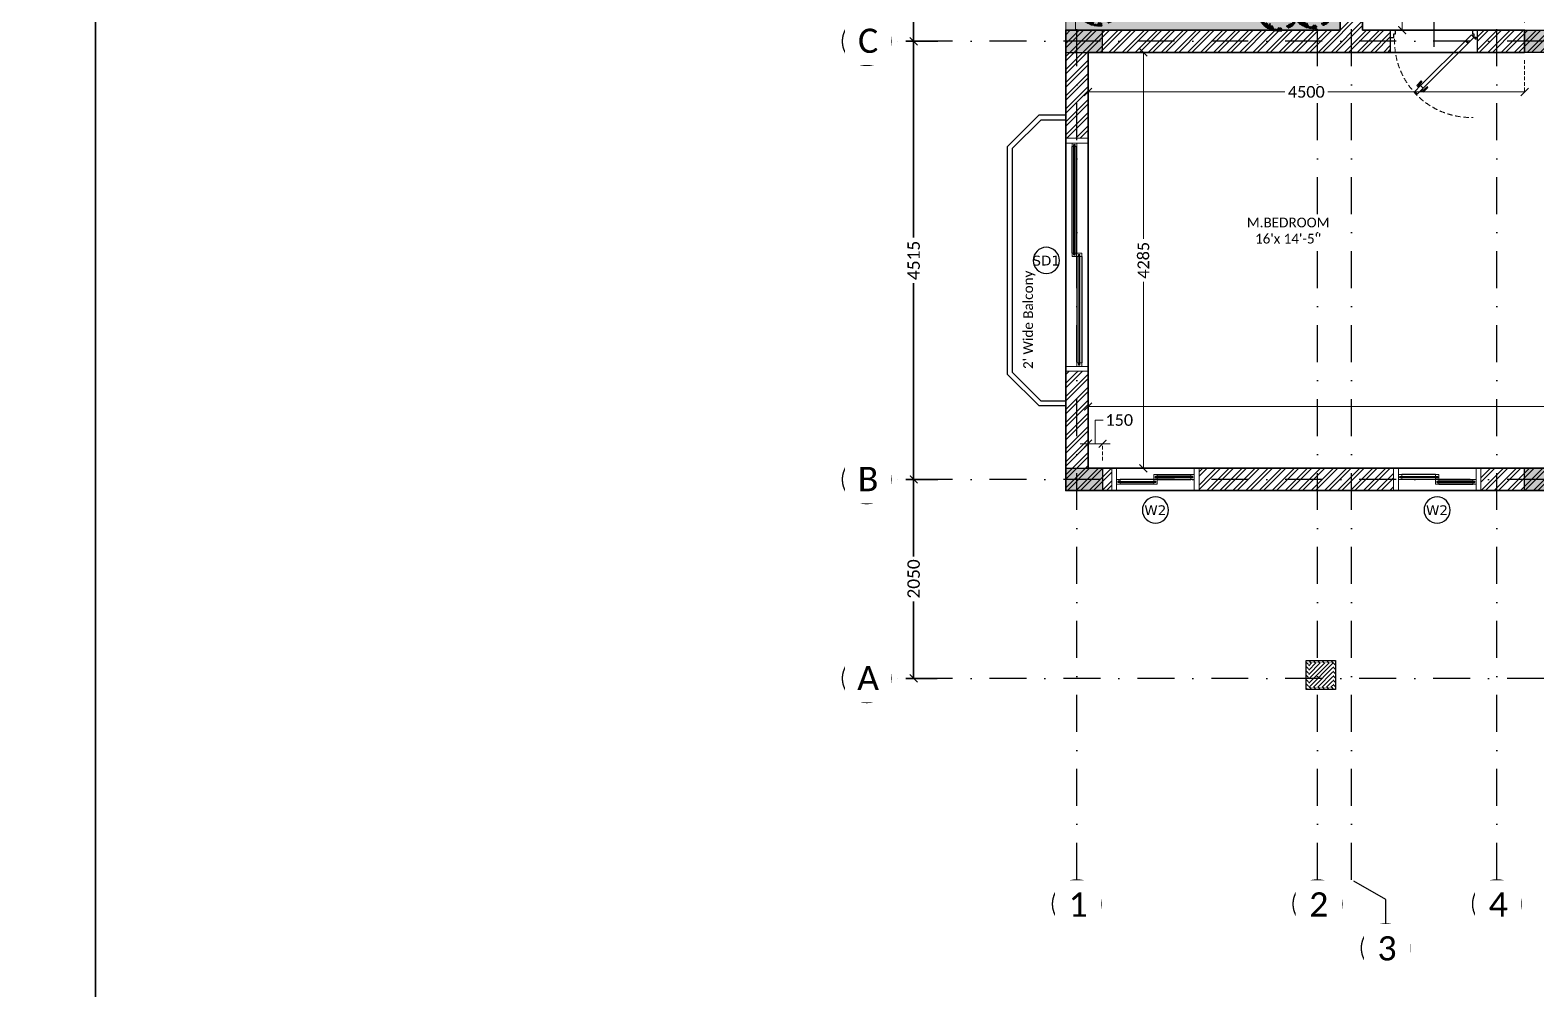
# Model space of a CAD drawing. Header units: millimetres. Extents: x -10000 to 124200, y -12045 to 23620.
# Drawn here: x 89976 to 105496, y -5134 to 4745 of the extents above; entities that cross this region are included whole.
import ezdxf
from ezdxf.enums import TextEntityAlignment as Align

# ---------------------------------------------------------------- set-up
doc = ezdxf.new("R2010")
doc.units = ezdxf.units.MM
doc.header["$LTSCALE"] = 150
doc.set_wipeout_variables(frame=1)
for name, pattern in [('3BHK-W(SB)$0$HIDDEN', [0.375, 0.25, -0.125]), ('DASHDOTX2', [50.8, 25.4, -12.7, 0, -12.7]), ('DASHED', [0.75, 0.5, -0.25]), ('HIDDENX2', [19.05, 12.7, -6.35])]:
    doc.linetypes.add(name, pattern=pattern)
for name, color, linetype in [('ad-Column', 3, 'Continuous'), ('ad-Column Hatch', 125, 'Continuous'), ('ad-Door', 11, 'Continuous'), ('ad-Grid', 8, 'DASHDOTX2'), ('ad-MS Columns', 1, 'Continuous'), ('ad-Railing', 6, 'Continuous'), ('ad-RCC', 3, 'Continuous'), ('ad-RCC Hatch', 125, 'Continuous'), ('ad-Text main', 7, 'Continuous'), ('ad-Text Main_Door&window Label', 7, 'Continuous'), ('ad-Verandah', 33, 'Continuous'), ('ad-Wall', 240, 'Continuous'), ('ad-Wall hatch', 8, 'Continuous')]:
    doc.layers.add(name, color=color, linetype=linetype)
for name, color, linetype, lineweight, true_color in [('ad-Dimension', 5, 'Continuous', 0, 0x0000ff), ('ad-Framing', 30, 'Continuous', 35, 0xff7f00), ('ad-Landscape 2', 7, 'Continuous', 35, 0x264c00)]:
    doc.layers.add(name, color=color, linetype=linetype, lineweight=lineweight, true_color=true_color)
doc.layers.add('ad-Elevation 10', color=8, linetype='Continuous', lineweight=0)
doc.layers.add('ad-Landscape', color=94, linetype='Continuous', lineweight=35)
doc.layers.add('ad-Glass Sectionline', color=140, linetype='Continuous', true_color=0x00bfff)
doc.layers.get('ad-Landscape').off()
doc.styles.add('6 U T S R N_Typical Floor Plan$0$3BHK-E(NB)$0$grid_text', font='verdana.ttf', dxfattribs={"width": 0.9})
doc.styles.add('New Text Style', font='arial.ttf', dxfattribs={"height": 100})
doc.styles.add('ROMANS-TITLE', font='arial.ttf', dxfattribs={"width": 0.8})
doc.styles.get("Standard").update_dxf_attribs({"font": 'calibril.ttf'})
doc.dimstyles.new('A-75-DIM-INT (Framing)', dxfattribs={"dimscale": 100, "dimtxt": 1.5, "dimasz": 1, "dimexe": 0, "dimexo": 0, "dimgap": 0.5, "dimtad": 0, "dimdec": 0, "dimdsep": 46, "dimtxsty": 'ROMANS-TITLE', "dimblk": 'ARCHTICK', "dimcen": 0.025, "dimclrd": 5, "dimclre": 5, "dimclrt": 256, "dimazin": 2, "dimtfac": 1, "dimtdec": 0, "dimtmove": 1, "dimatfit": 0, "dimldrblk": 'ARCHTICK', "dimfxl": 1, "dimtfill": 1, "dimtolj": 1, "dimtzin": 0, "dimarcsym": 0})

# ---------------------------------------------------------------- blocks, each defined once
blk = doc.blocks.new('6 U T S R N_Typical Floor Plan$0$ad_Window Tag')
blk.add_circle((0, 0), 150)
at = {"style": '6 U T S R N_Typical Floor Plan$0$3BHK-E(NB)$0$grid_text', "width": 0.9}
blk.add_attdef('D1', text='', height=125, dxfattribs=at).set_placement((0, 0), align=Align.MIDDLE_CENTER)
blk = doc.blocks.new('zw$3849')
at = {"layer": 'ad-Text Main_Door&window Label'}
ref = blk.add_blockref('6 U T S R N_Typical Floor Plan$0$ad_Window Tag', (925, -200), dxfattribs=dict(at, xscale=-0.9, yscale=0.9, zscale=0.9))
ref.add_attrib('D1', 'W2', dxfattribs={"height": 101.2, "rotation": 1800, "style": '6 U T S R N_Typical Floor Plan$0$3BHK-E(NB)$0$grid_text'}).set_placement((924, -202), align=Align.MIDDLE_CENTER)
ref = blk.add_blockref('6 U T S R N_Typical Floor Plan$0$ad_Window Tag', (3828, -200), dxfattribs=dict(at, xscale=-0.9, yscale=0.9, zscale=0.9))
ref.add_attrib('D1', 'W2', dxfattribs={"height": 101.2, "rotation": 1800, "style": '6 U T S R N_Typical Floor Plan$0$3BHK-E(NB)$0$grid_text'}).set_placement((3827, -202), align=Align.MIDDLE_CENTER)
at = {"layer": 'ad-Text main', "insert": (-375, 2372), "char_height": 100, "width": 2237.11, "attachment_point": 5, "rotation": 90, "bg_fill": 2}
blk.add_mtext("\\pxqd;2' Wide Balcony", dxfattribs=at)
at = {"layer": 'ad-Text main', "insert": (2293, 2679), "char_height": 100, "width": 1424.19, "attachment_point": 5, "bg_fill": 2}
blk.add_mtext("M.BEDROOM^J16'x 14'-5''", dxfattribs=at)
at = {"layer": 'ad-Text Main_Door&window Label'}
ref = blk.add_blockref('6 U T S R N_Typical Floor Plan$0$ad_Window Tag', (-200, 2372), dxfattribs=dict(at, xscale=-0.9, yscale=0.9, zscale=0.9))
ref.add_attrib('D1', 'SD1', dxfattribs={"height": 101.2, "rotation": 1800, "style": '6 U T S R N_Typical Floor Plan$0$3BHK-E(NB)$0$grid_text'}).set_placement((-201, 2370), align=Align.MIDDLE_CENTER)
blk = doc.blocks.new('$ZCDB_AUDIT_GENERATED_C77D')
blk.add_wipeout([(0, 230), (2400, 230), (2400, 0), (0, 0)]).dxf.layer = 'ad-Elevation 10'
at = {"layer": 'ad-Elevation 10'}
for points in [[(2400, 230), (0, 230)], [(2400, 0), (0, 0)]]:
    blk.add_lwpolyline(points, dxfattribs=at)
for points in [[(50, 0), (50, 230), (0, 230), (0, 0)], [(1217.5, 133), (1217.5, 115), (1182.5, 115), (1182.5, 165), (1217.5, 165), (1217.5, 147), (1195.5, 147), (1195.5, 133)], [(2315, 133), (2315, 115), (2350, 115), (2350, 165), (2315, 165), (2315, 147), (2337, 147), (2337, 133)], [(2350, 0), (2400, 0), (2400, 230), (2350, 230)], [(85, 83), (85, 65), (50, 65), (50, 115), (85, 115), (85, 97), (63, 97), (63, 83)], [(1182.5, 83), (1182.5, 65), (1217.5, 65), (1217.5, 115), (1182.5, 115), (1182.5, 97), (1204.5, 97), (1204.5, 83)]]:
    blk.add_lwpolyline(points, close=True, dxfattribs=at)
at = {"layer": 'ad-Glass Sectionline'}
for points in [[(1217.5, 165), (2315, 165)], [(1182.5, 115), (85, 115)], [(1182.5, 65), (85, 65)], [(1217.5, 115), (2315, 115)]]:
    blk.add_lwpolyline(points, dxfattribs=at)
for points in [[(1200, 95), (65, 95), (65, 85), (1200, 85)], [(1200, 145), (2335, 145), (2335, 135), (1200, 135)]]:
    blk.add_lwpolyline(points, close=True, dxfattribs=at)
blk = doc.blocks.new('*U129')
blk.add_blockref('$ZCDB_AUDIT_GENERATED_C77D', (0, 0))
blk = doc.blocks.new('$ZCDB_AUDIT_GENERATED_C7DC')
blk.add_wipeout([(0, 230), (900, 230), (900, 0), (0, 0)]).dxf.layer = 'ad-Elevation 10'
at = {"layer": 'ad-Elevation 10'}
for points in [[(900, 230), (0, 230)], [(900, 0), (0, 0)]]:
    blk.add_lwpolyline(points, dxfattribs=at)
for points in [[(50, 0), (50, 230), (0, 230), (0, 0)], [(467.5, 133), (467.5, 115), (432.5, 115), (432.5, 165), (467.5, 165), (467.5, 147), (445.5, 147), (445.5, 133)], [(815, 133), (815, 115), (850, 115), (850, 165), (815, 165), (815, 147), (837, 147), (837, 133)], [(850, 0), (900, 0), (900, 230), (850, 230)], [(85, 83), (85, 65), (50, 65), (50, 115), (85, 115), (85, 97), (63, 97), (63, 83)], [(432.5, 83), (432.5, 65), (467.5, 65), (467.5, 115), (432.5, 115), (432.5, 97), (454.5, 97), (454.5, 83)]]:
    blk.add_lwpolyline(points, close=True, dxfattribs=at)
at = {"layer": 'ad-Glass Sectionline'}
for points in [[(467.5, 165), (815, 165)], [(432.5, 115), (85, 115)], [(432.5, 65), (85, 65)], [(467.5, 115), (815, 115)]]:
    blk.add_lwpolyline(points, dxfattribs=at)
for points in [[(450, 95), (65, 95), (65, 85), (450, 85)], [(450, 145), (835, 145), (835, 135), (450, 135)]]:
    blk.add_lwpolyline(points, close=True, dxfattribs=at)
blk = doc.blocks.new('*U128')
blk.add_blockref('$ZCDB_AUDIT_GENERATED_C7DC', (0, 0))
blk = doc.blocks.new('*U144')
for p, q in [((-8, -111), (-42, -111)), ((-25, -128), (-25, -94)), ((-811, -761), (-796, -776)), ((-746, -826), (-761, -811))]:
    blk.add_line(p, q)
for points in [[(-1150, -100), (-1150, -50), (-1129, -50), (-1129, -36), (-1129, 0), (-1200, 0), (-1200, -100)], [(-50, -100), (0, -100), (0, 0), (-71, 0), (-71, -36), (-71, -50), (-50, -50)], [(-131, -181), (-747, -797), (-782, -762), (-166, -145)], [(-50, -100), (-131, -181), (-166, -145), (-85, -65)], [(-828, -878), (-747, -797), (-782, -762), (-863, -842)]]:
    blk.add_lwpolyline(points, close=True)
for points in [[(-808, -787), (-836, -760), (-773, -697), (-765, -705), (-822, -774)], [(-773, -823), (-745, -850), (-683, -788), (-690, -780), (-759, -837)]]:
    blk.add_lwpolyline(points)
blk.add_circle((-25, -111), 11.1)
at = {"color": 8, "linetype": 'DASHED', "lineweight": 0}
blk.add_arc((-93, -153), 1047, 178.1881, 271.8119, dxfattribs=at)
at = {"layer": 'ad-Text Main_Door&window Label'}
blk.add_line((-600, 125), (-600, -230), dxfattribs=at)
blk.add_circle((-600, 245), 120, dxfattribs=at)
at = {"layer": 'ad-Text Main_Door&window Label', "style": 'New Text Style'}
blk.add_attdef('D1', text='', height=100, dxfattribs=at).set_placement((-600, 245), align=Align.MIDDLE_CENTER)
blk = doc.blocks.new('zw$42B5')
at = {"layer": 'ad-Wall hatch', "transparency": 33554610}
h = blk.add_hatch(dxfattribs=at)
h.set_pattern_fill('ANSI32', color=256, scale=10)
h.set_pattern_definition([(45, (-1040635.14, 674820.02), (-67.351921, 67.351921), []), (45, (-1040590.24, 674820.02), (-67.351921, 67.351921), [])])
h.paths.add_polyline_path([(12120, 13620), (12120, 10220), (11890, 10220), (11890, 13390), (7240, 13390), (7240, 8645), (4245, 8645), (4245, 8875), (4445, 8875), (4445, 9370), (4560, 9370), (4560, 8760), (7010, 8760), (7010, 10500), (6360, 10500), (6360, 10615), (7010, 10615), (7010, 13390), (4560, 13390), (4560, 10615), (5560, 10615), (5560, 10500), (4445, 10500), (4445, 13390), (230, 13390), (230, 8875), (3345, 8875), (3345, 8645), (3060, 8645), (3060, 4745), (3345, 4745), (3345, 4515), (230, 4515), (230, 230), (4995, 230), (4995, 3130), (6060, 3130), (6060, 3015), (5110, 3015), (5110, 230), (8310, 230), (8310, 3015), (6860, 3015), (6860, 3130), (8310, 3130), (8310, 4630), (5110, 4630), (5110, 3930), (4995, 3930), (4995, 4515), (4245, 4515), (4245, 4745), (8540, 4745), (8540, 230), (9240, 230), (9240, 0), (0, 0), (0, 4745), (2830, 4745), (2830, 8645), (0, 8645), (0, 13620)])
at = {"layer": 'ad-Railing'}
for points in [[(0, 872), (-275, 872), (-600, 1198), (-600, 3547), (-275, 3872), (0, 3872)], [(0, 922), (-254, 922), (-550, 1218), (-550, 3527), (-254, 3822), (0, 3822)]]:
    blk.add_lwpolyline(points, dxfattribs=at)
at = {"layer": 'ad-Door', "ltscale": 5, "xscale": 0.7499999997027537, "yscale": 0.7499999997027537, "zscale": 0.7499999997027537}
blk.add_blockref('*U144', (4245, 4745), dxfattribs=at).add_auto_attribs({'D1': 'D1'})
for name, p, rotation in [('*U129', (230, 1230), 90), ('*U128', (1375, 230), 180)]:
    blk.add_blockref(name, p, dxfattribs=dict(rotation=rotation))
at = {"xscale": -1, "rotation": 179.9999999999999}
blk.add_blockref('*U128', (3380, 230), dxfattribs=at)
at = {"layer": 'ad-Wall'}
for points in [[(3345, 4745), (3345, 4515), (230, 4515), (230, 230), (4995, 230)], [(4995, 4515), (4245, 4515), (4245, 4745)], [(9240, 0), (0, 0), (0, 4745)]]:
    blk.add_lwpolyline(points, dxfattribs=at)
blk = doc.blocks.new('A$C42b14ea2')
at = {"layer": 'ad-RCC Hatch', "transparency": 33554687}
h = blk.add_hatch(dxfattribs=at)
h.set_pattern_fill('ANSI31', color=256, scale=10)
h.set_pattern_definition([(45, (13250, 8645), (-22.45064, 22.45064), [])])
h.paths.add_polyline_path([(0, 0), (300, 0), (300, 300), (0, 300)])
at = {"layer": 'ad-RCC'}
blk.add_lwpolyline([(0, 0), (300, 0), (300, 300), (0, 300)], close=True, dxfattribs=at)
blk = doc.blocks.new('zw$6AA0')
at = {"layer": 'ad-Column Hatch', "transparency": 33554687}
h = blk.add_hatch(color=256, dxfattribs=at)
h.dxf.hatch_style = 1
h.paths.add_polyline_path([(0, -230), (380, -230), (380, 0), (0, 0)])
at = {"layer": 'ad-Column'}
blk.add_lwpolyline([(0, -230), (380, -230), (380, 0), (0, 0)], close=True, dxfattribs=at)
blk = doc.blocks.new('1625E_Columns')
at = {"layer": 'ad-Column', "rotation": 359.9999999999993}
blk.add_blockref('zw$6AA0', (0, 4745), dxfattribs=at)
at = {"layer": 'ad-Column', "xscale": -1}
for p, rotation in [((5110, 4745), 359.9999999999997), ((0, 0), 179.9999999999998), ((4730, 0), 180)]:
    blk.add_blockref('zw$6AA0', p, dxfattribs=dict(at, rotation=rotation))
at = {"layer": 'ad-RCC', "xscale": -1}
blk.add_blockref('A$C42b14ea2', (2780, -2050), dxfattribs=at)
blk = doc.blocks.new('zw$B0BD')
blk.add_wipeout([(0, 0), (250, 0), (250, -250), (0, -250)])
at = {"layer": 'ad-MS Columns'}
h = blk.add_hatch(dxfattribs=at)
h.set_pattern_fill('ANSI31', color=256, scale=10)
h.set_pattern_definition([(45, (4e-12, -250), (-22.4506, 22.4506), [])])
h.paths.add_polyline_path([(0, 0), (250, 0), (250, -250), (0, -250)])
at = {"layer": 'ad-MS Columns', "const_width": 1}
blk.add_lwpolyline([(0, 0), (250, 0), (250, -250), (0, -250)], close=True, dxfattribs=at)
blk = doc.blocks.new('zw$BD87')
at = {"layer": 'ad-MS Columns'}
blk.add_blockref('zw$B0BD', (-9615, -1775), dxfattribs=at)
blk = doc.blocks.new('Agac-p8')
at = {"color": 82}
blk.add_lwpolyline([(214, -99, -0.332157), (271, -91, 2.110716)], format="xyb", dxfattribs=at)
at = {"layer": 'ad-Landscape 2'}
for centre in [(-181, 196), (-165, 212), (-165, 190), (-153, 212), (-153, 190), (-151, 220), (-151, 198), (-138, 225), (-138, 204), (-132, 221), (-132, 200), (-124, 231), (-124, 210), (-108, 216), (-32, 272), (-32, 251), (-22, 272), (-22, 265), (-22, 251), (-22, 243), (-9, 272), (-9, 251), (-1, 263), (-1, 241), (5, 272), (5, 251), (21, 270), (21, 261), (38, 268), (46, 259), (54, 267), (68, 257), (74, 259), (74, 237), (85, 239), (85, 218), (91, 259), (91, 237), (103, 253), (103, 239), (103, 231), (103, 218), (111, 212), (111, 190), (121, 243), (121, 221), (125, 227), (125, 206), (132, 237), (132, 216), (142, 235), (142, 214), (146, 214), (146, 192), (152, 227), (152, 206), (158, 204), (168, 220), (168, 198), (176, 210), (176, 188), (181, 204), (193, 194), (-267, 24), (-265, -4), (-261, 63), (-261, 41), (-261, 10), (-255, 33), (-255, 22), (-251, 0), (-249, 84), (-249, 73), (-247, 57), (-243, 116), (-243, 47), (-240, 82), (-240, 32), (-238, 124), (-234, 73), (-234, -4), (-232, 110), (-230, 59), (-224, 98), (-218, 110), (-198, 173), (-189, 178), (-181, 174), (158, 182), (181, 182), (193, 173), (207, 176), (207, 155), (215, 157), (230, 153), (238, 149), (248, 73), (248, 51), (254, 35), (254, 14), (256, -2), (258, 104), (258, 82), (262, 86), (262, 65), (264, 39), (266, 65), (266, 43), (273, 18), (273, -4), (-265, -33), (-259, -15), (-257, -41), (-255, -23), (-245, -14), (-243, -35), (-238, -27), (-232, -125), (-228, -143), (-224, -27), (-216, -139), (-212, -160), (-208, -153), (-204, -129), (-204, -174), (-200, -151), (-195, -153), (146, -194), (158, -190), (170, -196), (213, -115), (221, -86), (221, -108), (226, -76), (226, -98), (228, -119), (228, -141), (234, -102), (234, -123), (240, -70), (240, -92), (246, -86), (246, -108), (246, -109), (246, -131), (254, -68), (254, -90), (256, -23), (256, -68), (262, -88), (264, -21), (264, -43), (268, -49), (268, -70), (279, -15), (279, -37), (-128, -200), (-126, -223), (-118, -237), (-114, -213), (-104, -237), (-101, -251), (-93, -241), (-85, -254), (-81, -231), (-71, -254), (-65, -243), (-57, -256), (-54, -233), (-44, -256), (-34, -250), (25, -258), (33, -272), (37, -249), (46, -272), (48, -213), (48, -235), (62, -250), (70, -264), (74, -241), (82, -223), (82, -245), (84, -264), (91, -207), (91, -229), (109, -223), (109, -245), (119, -203), (119, -225), (125, -215), (125, -237), (127, -200), (127, -221), (134, -198), (134, -219), (140, -223), (146, -215), (158, -211), (162, -202), (162, -223), (170, -217)]:
    blk.add_circle(centre, 5.54, dxfattribs=at)
blk = doc.blocks.new('zw$3E22')
at = {"transparency": 33554559}
h = blk.add_hatch(color=43, dxfattribs=at)
h.dxf.hatch_style = 1
h.paths.add_polyline_path([(-2830, -750), (0, -750), (0, -650), (-2730, -650), (-2730, 0), (-2830, 0)])
at = {"layer": 'ad-Wall hatch', "transparency": 33554483}
h = blk.add_hatch(color=74, dxfattribs=at)
h.dxf.hatch_style = 1
h.paths.add_polyline_path([(-2730, 0), (0, 0), (0, -650), (-2730, -650)])
at = {"layer": 'ad-Verandah', "lineweight": 9}
for points in [[(-2830, -750), (0, -750), (0, -650), (-2730, -650), (-2730, 0), (-2830, 0)], [(-2730, 0), (0, 0), (0, -650), (-2730, -650)]]:
    blk.add_lwpolyline(points, close=True, dxfattribs=at)
at = {"layer": 'ad-Landscape', "xscale": -0.8129134488704248, "yscale": 0.8129134488704248, "zscale": 0.8129134488704248}
for p in [(-634, -216), (-2488, -267), (-275, -242), (-2163, -431), (-536, -431)]:
    blk.add_blockref('Agac-p8', p, dxfattribs=at)
blk = doc.blocks.new('zw$3055')
at = {"xscale": -1, "rotation": 179.9999999999998}
blk.add_blockref('zw$3E22', (2830, -8875), dxfattribs=at)
blk = doc.blocks.new('1625_East Villa')
at = {"layer": 'ad-Verandah', "rotation": 360}
blk.add_blockref('zw$3055', (0, 13620), dxfattribs=at)
blk.add_blockref('1625E_Columns', (0, 0))
at = {"layer": 'ad-MS Columns'}
blk.add_blockref('zw$BD87', (12120, 0), dxfattribs=at)
at = {"layer": 'ad-Wall'}
blk.add_blockref('zw$42B5', (0, 0), dxfattribs=at)
at = {"layer": 'ad-Text main'}
blk.add_blockref('zw$3849', (0, 0), dxfattribs=at)
blk = doc.blocks.new('_ArchTick')
at = {"color": 0, "linetype": 'ByBlock', "const_width": 0.15}
blk.add_lwpolyline([(-0.5, -0.5), (0.5, 0.5)], dxfattribs=at)
blk = doc.blocks.new('*D253')
at = {"layer": 'ad-Dimension', "lineweight": -2}
for p, q in [((-1504, 8760), (-1647, 8760)), ((-1567, 8760), (-1567, 6928)), ((-1567, 4630), (-1567, 6462)), ((-1426, 4630), (-1647, 4630))]:
    blk.add_line(p, q, dxfattribs=at)
at = {"layer": 'Defpoints', "color": 0}
for p in [(-1424, 8760), (-1567, 4630), (-1346, 4630)]:
    blk.add_point(p, dxfattribs=at)
at = {"layer": 'ad-Dimension', "lineweight": -2, "xscale": 80, "yscale": 80, "zscale": 80}
for p, rotation in [((-1567, 8760), 90), ((-1567, 4630), 270)]:
    blk.add_blockref('_ArchTick', p, dxfattribs=dict(at, rotation=rotation))
at = {"layer": 'ad-Dimension', "insert": (-1567, 6695), "char_height": 128, "attachment_point": 5, "rotation": 90, "bg_fill": 3, "box_fill_scale": 1.1, "bg_fill_color": 257, "bg_fill_transparency": 0}
blk.add_mtext('\\A1;4130', dxfattribs=at)
blk = doc.blocks.new('*D254')
at = {"layer": 'ad-Dimension', "lineweight": -2}
for p, q in [((-1319, 4630), (-1647, 4630)), ((-1567, 4630), (-1567, 2607)), ((-1567, 115), (-1567, 2138)), ((-1319, 115), (-1647, 115))]:
    blk.add_line(p, q, dxfattribs=at)
at = {"layer": 'Defpoints', "color": 0}
for p in [(-1239, 4630), (-1567, 115), (-1239, 115)]:
    blk.add_point(p, dxfattribs=at)
at = {"layer": 'ad-Dimension', "lineweight": -2, "xscale": 80, "yscale": 80, "zscale": 80}
for p, rotation in [((-1567, 4630), 90), ((-1567, 115), 270)]:
    blk.add_blockref('_ArchTick', p, dxfattribs=dict(at, rotation=rotation))
at = {"layer": 'ad-Dimension', "insert": (-1567, 2372), "char_height": 128, "attachment_point": 5, "rotation": 90, "bg_fill": 3, "box_fill_scale": 1.1, "bg_fill_color": 257, "bg_fill_transparency": 0}
blk.add_mtext('\\A1;4515', dxfattribs=at)
blk = doc.blocks.new('*D255')
at = {"layer": 'ad-Dimension', "lineweight": -2}
for p, q in [((-1319, 115), (-1647, 115)), ((-1567, 115), (-1567, -678)), ((-1567, -1935), (-1567, -1142)), ((-1324, -1935), (-1647, -1935))]:
    blk.add_line(p, q, dxfattribs=at)
at = {"layer": 'Defpoints', "color": 0}
for p in [(-1239, 115), (-1567, -1935), (-1244, -1935)]:
    blk.add_point(p, dxfattribs=at)
at = {"layer": 'ad-Dimension', "lineweight": -2, "xscale": 80, "yscale": 80, "zscale": 80}
for p, rotation in [((-1567, 115), 90), ((-1567, -1935), 270)]:
    blk.add_blockref('_ArchTick', p, dxfattribs=dict(at, rotation=rotation))
at = {"layer": 'ad-Dimension', "insert": (-1567, -910), "char_height": 128, "attachment_point": 5, "rotation": 90, "bg_fill": 3, "box_fill_scale": 1.1, "bg_fill_color": 257, "bg_fill_transparency": 0}
blk.add_mtext('\\A1;2050', dxfattribs=at)
blk = doc.blocks.new('zw$B3AB')
at = {"layer": 'ad-Framing'}
for points in [[(0, 0), (12120, 0), (12120, -13620), (0, -13620), (0, -8875), (2830, -8875), (2830, -4975), (0, -4975)], [(230, -230), (11890, -230), (11890, -13390), (230, -13390), (230, -9105), (4730, -9105), (4730, -8875), (3060, -8875), (3060, -4745), (230, -4745)]]:
    blk.add_lwpolyline(points, close=True, dxfattribs=at)
blk = doc.blocks.new('*D10')
at = {"layer": 'ad-Dimension', "lineweight": -2, "transparency": 16777216}
for p, q in [((155, -12663), (75, -12663)), ((75, -12663), (75, -12907)), ((0, -12907), (-80, -12907)), ((150, -12907), (0, -12907)), ((150, -12907), (230, -12907))]:
    blk.add_line(p, q, dxfattribs=at)
at = {"layer": 'ad-Dimension', "linetype": '3BHK-W(SB)$0$HIDDEN', "lineweight": -2, "transparency": 16777216}
for p, q in [((0, -13080), (0, -12907)), ((150, -13080), (150, -12907))]:
    blk.add_line(p, q, dxfattribs=at)
at = {"layer": 'Defpoints', "color": 0, "transparency": 16777216}
for p in [(0, -12907), (0, -13160), (150, -13160)]:
    blk.add_point(p, dxfattribs=at)
at = {"layer": 'ad-Dimension', "lineweight": -2, "transparency": 16777216, "xscale": 80, "yscale": 80, "zscale": 80}
blk.add_blockref('_ArchTick', (0, -12907), dxfattribs=at)
at = {"layer": 'ad-Dimension', "lineweight": -2, "transparency": 16777216, "xscale": 80, "yscale": 80, "zscale": 80, "rotation": 180}
blk.add_blockref('_ArchTick', (150, -12907), dxfattribs=at)
at = {"layer": 'ad-Dimension', "transparency": 16777216, "insert": (322, -12663), "char_height": 120, "attachment_point": 5, "bg_fill": 3, "box_fill_scale": 1.1, "bg_fill_color": 257, "bg_fill_transparency": 0}
blk.add_mtext('\\A1;150', dxfattribs=at)
blk = doc.blocks.new('*D13')
at = {"layer": 'ad-Dimension', "linetype": '3BHK-W(SB)$0$HIDDEN', "lineweight": -2, "transparency": 16777216}
for p, q in [((0, -13080), (0, -12524)), ((11660, -13080), (11660, -12524))]:
    blk.add_line(p, q, dxfattribs=at)
at = {"layer": 'ad-Dimension', "lineweight": -2, "transparency": 16777216}
for p, q in [((0, -12524), (5570, -12524)), ((11660, -12524), (6090, -12524))]:
    blk.add_line(p, q, dxfattribs=at)
at = {"layer": 'Defpoints', "color": 0, "transparency": 16777216}
for p in [(11660, -12524), (0, -13160), (11660, -13160)]:
    blk.add_point(p, dxfattribs=at)
at = {"layer": 'ad-Dimension', "lineweight": -2, "transparency": 16777216, "xscale": 80, "yscale": 80, "zscale": 80, "rotation": 180}
blk.add_blockref('_ArchTick', (0, -12524), dxfattribs=at)
at = {"layer": 'ad-Dimension', "lineweight": -2, "transparency": 16777216, "xscale": 80, "yscale": 80, "zscale": 80}
blk.add_blockref('_ArchTick', (11660, -12524), dxfattribs=at)
at = {"layer": 'ad-Dimension', "transparency": 16777216, "insert": (5830, -12524), "char_height": 120, "attachment_point": 5, "bg_fill": 3, "box_fill_scale": 1.1, "bg_fill_color": 257, "bg_fill_transparency": 0}
blk.add_mtext('\\A1;11660', dxfattribs=at)
blk = doc.blocks.new('*D14')
at = {"layer": 'ad-Dimension', "linetype": '3BHK-W(SB)$0$HIDDEN', "lineweight": -2, "transparency": 16777216}
for p, q in [((80, -8875), (571, -8875)), ((80, -13160), (571, -13160))]:
    blk.add_line(p, q, dxfattribs=at)
at = {"layer": 'ad-Dimension', "lineweight": -2, "transparency": 16777216}
for p, q in [((571, -8875), (571, -10795)), ((571, -13160), (571, -11240))]:
    blk.add_line(p, q, dxfattribs=at)
at = {"layer": 'Defpoints', "color": 0, "transparency": 16777216}
for p in [(0, -8875), (0, -13160), (571, -13160)]:
    blk.add_point(p, dxfattribs=at)
at = {"layer": 'ad-Dimension', "lineweight": -2, "transparency": 16777216, "xscale": 80, "yscale": 80, "zscale": 80}
for p, rotation in [((571, -8875), 90), ((571, -13160), 270)]:
    blk.add_blockref('_ArchTick', p, dxfattribs=dict(at, rotation=rotation))
at = {"layer": 'ad-Dimension', "transparency": 16777216, "insert": (571, -11017), "char_height": 120, "attachment_point": 5, "rotation": 90, "bg_fill": 3, "box_fill_scale": 1.1, "bg_fill_color": 257, "bg_fill_transparency": 0}
blk.add_mtext('\\A1;4285', dxfattribs=at)
blk = doc.blocks.new('*D15')
at = {"layer": 'ad-Dimension', "linetype": '3BHK-W(SB)$0$HIDDEN', "lineweight": -2, "transparency": 16777216}
for p, q in [((0, -8955), (0, -9282)), ((4500, -8955), (4500, -9282))]:
    blk.add_line(p, q, dxfattribs=at)
at = {"layer": 'ad-Dimension', "lineweight": -2, "transparency": 16777216}
for p, q in [((0, -9282), (2029, -9282)), ((4500, -9282), (2471, -9282))]:
    blk.add_line(p, q, dxfattribs=at)
at = {"layer": 'Defpoints', "color": 0, "transparency": 16777216}
for p in [(0, -8875), (4500, -8875), (4500, -9282)]:
    blk.add_point(p, dxfattribs=at)
at = {"layer": 'ad-Dimension', "lineweight": -2, "transparency": 16777216, "xscale": 80, "yscale": 80, "zscale": 80, "rotation": 180}
blk.add_blockref('_ArchTick', (0, -9282), dxfattribs=at)
at = {"layer": 'ad-Dimension', "lineweight": -2, "transparency": 16777216, "xscale": 80, "yscale": 80, "zscale": 80}
blk.add_blockref('_ArchTick', (4500, -9282), dxfattribs=at)
at = {"layer": 'ad-Dimension', "transparency": 16777216, "insert": (2250, -9282), "char_height": 120, "attachment_point": 5, "bg_fill": 3, "box_fill_scale": 1.1, "bg_fill_color": 257, "bg_fill_transparency": 0}
blk.add_mtext('\\A1;4500', dxfattribs=at)
blk = doc.blocks.new('*D16')
at = {"layer": 'ad-Dimension', "linetype": '3BHK-W(SB)$0$HIDDEN', "lineweight": -2, "transparency": 16777216}
for p, q in [((2830, -8565), (2830, -8410)), ((4500, -8565), (4500, -8410))]:
    blk.add_line(p, q, dxfattribs=at)
at = {"layer": 'ad-Dimension', "lineweight": -2, "transparency": 16777216}
for p, q in [((2830, -8410), (3452, -8410)), ((4500, -8410), (3878, -8410))]:
    blk.add_line(p, q, dxfattribs=at)
at = {"layer": 'Defpoints', "color": 0, "transparency": 16777216}
for p in [(2830, -8410), (2830, -8645), (4500, -8645)]:
    blk.add_point(p, dxfattribs=at)
at = {"layer": 'ad-Dimension', "lineweight": -2, "transparency": 16777216, "xscale": 80, "yscale": 80, "zscale": 80, "rotation": 180}
blk.add_blockref('_ArchTick', (2830, -8410), dxfattribs=at)
at = {"layer": 'ad-Dimension', "lineweight": -2, "transparency": 16777216, "xscale": 80, "yscale": 80, "zscale": 80}
blk.add_blockref('_ArchTick', (4500, -8410), dxfattribs=at)
at = {"layer": 'ad-Dimension', "transparency": 16777216, "insert": (3665, -8410), "char_height": 120, "attachment_point": 5, "bg_fill": 3, "box_fill_scale": 1.1, "bg_fill_color": 257, "bg_fill_transparency": 0}
blk.add_mtext('\\A1;1670', dxfattribs=at)
blk = doc.blocks.new('*D17')
at = {"layer": 'ad-Dimension', "linetype": '3BHK-W(SB)$0$HIDDEN', "lineweight": -2, "transparency": 16777216}
for p, q in [((2910, -4745), (3239, -4745)), ((2910, -8645), (3239, -8645))]:
    blk.add_line(p, q, dxfattribs=at)
at = {"layer": 'ad-Dimension', "lineweight": -2, "transparency": 16777216}
for p, q in [((3239, -4745), (3239, -6476)), ((3239, -8645), (3239, -6914))]:
    blk.add_line(p, q, dxfattribs=at)
at = {"layer": 'Defpoints', "color": 0, "transparency": 16777216}
for p in [(2830, -4745), (3239, -4745), (2830, -8645)]:
    blk.add_point(p, dxfattribs=at)
at = {"layer": 'ad-Dimension', "lineweight": -2, "transparency": 16777216, "xscale": 80, "yscale": 80, "zscale": 80}
for p, rotation in [((3239, -4745), 90), ((3239, -8645), 270)]:
    blk.add_blockref('_ArchTick', p, dxfattribs=dict(at, rotation=rotation))
at = {"layer": 'ad-Dimension', "transparency": 16777216, "insert": (3239, -6695), "char_height": 120, "attachment_point": 5, "rotation": 90, "bg_fill": 3, "box_fill_scale": 1.1, "bg_fill_color": 257, "bg_fill_transparency": 0}
blk.add_mtext('\\A1;3900', dxfattribs=at)
blk = doc.blocks.new('1625E_Grid')
at = {"layer": 'ad-Grid', "ltscale": 0.1}
for points in [[(3298.6, -4463.6), (3298.6, -4213.6), (2945, -4010), (2945, 16020), (3298.6, 16223.6), (3298.6, 16473.6)], [(115, -4010), (115, 16020)], [(2595, -4010), (2595, 16020)], [(4445, -4010), (4445, 16020)]]:
    blk.add_lwpolyline(points, dxfattribs=at)
at = {"layer": 'ad-Grid', "color": 7, "linetype": 'ByBlock'}
for centre in [(-2050, 4630), (-2050, 115), (-2050, -1935), (115, -4260), (2595, -4260), (4445, -4260), (3298.6, -4713.6)]:
    blk.add_circle(centre, 250, dxfattribs=at)
at = {"layer": 'ad-Text main', "char_height": 250, "width": 227.385, "attachment_point": 5, "bg_fill": 2}
for s, insert in [('{\\fCalibri|b0|i0|c0|p34;C}', (-2036.5, 4634)), ('{\\fCalibri|b0|i0|c0|p34;B}', (-2036.5, 119)), ('{\\fCalibri|b0|i0|c0|p34;A}', (-2036.5, -1931)), ('{\\fCalibri|b0|i0|c0|p34;1}', (128.5, -4264)), ('{\\fCalibri|b0|i0|c0|p34;2}', (2608.5, -4264)), ('{\\fCalibri|b0|i0|c0|p34;4}', (4458.5, -4264)), ('{\\fCalibri|b0|i0|c0|p34;3}', (3312, -4717.6))]:
    blk.add_mtext(s, dxfattribs=dict(at, insert=insert))
at = {"layer": 'ad-Grid', "ltscale": 0.1}
for points in [[(15600, 4630), (-1800, 4630)], [(15600, 115), (-1800, 115)], [(15600, -1935), (-1800, -1935)]]:
    blk.add_lwpolyline(points, dxfattribs=at)
at = {"layer": 'ad-Dimension'}
dim = blk.add_linear_dim(base=(-1567.4, 4630), p1=(-1423.8, 8760), p2=(-1346.5, 4630), angle=90, dimstyle='A-75-DIM-INT (Framing)', override={"dimscale": 80, "dimblk": 'ArchTick', "dimclrd": 256, "dimclre": 256, "dimfxl": 10, "dimtfill": 1, "dimtfillclr": 0}, dxfattribs=at)
dim.commit()
dim.dimension.update_dxf_attribs({"geometry": '*D253', "text_midpoint": (-1567.4, 6695)})
dim = blk.add_linear_dim(base=(-1567.4, 115), p1=(-1239.3, 4630), p2=(-1239.3, 115), angle=90, dimstyle='A-75-DIM-INT (Framing)', override={"dimscale": 80, "dimblk": 'ArchTick', "dimclrd": 256, "dimclre": 256, "dimfxl": 10, "dimtfill": 1, "dimtfillclr": 0}, dxfattribs=at)
dim.commit()
dim.dimension.update_dxf_attribs({"geometry": '*D254', "text_midpoint": (-1567.4, 2372.5)})
dim = blk.add_linear_dim(base=(-1567.4, -1935), p1=(-1239.3, 115), p2=(-1244.1, -1935), angle=90, dimstyle='A-75-DIM-INT (Framing)', override={"dimscale": 80, "dimblk": 'ArchTick', "dimclrd": 256, "dimclre": 256, "dimfxl": 10, "dimtfill": 1, "dimtfillclr": 0}, dxfattribs=at)
dim.commit()
dim.dimension.update_dxf_attribs({"geometry": '*D255', "text_midpoint": (-1567.4, -910)})
blk = doc.blocks.new('zw$2F65')
at = {"layer": 'ad-Dimension'}
dim = blk.add_linear_dim(base=(2830, -8410), p1=(4500, -8645), p2=(2830, -8645), dimstyle='A-75-DIM-INT (Framing)', override={"dimscale": 80, "dimexo": 1, "dimtxsty": 'Standard', "dimblk": 'ArchTick', "dimclrd": 256, "dimclre": 256, "dimfxl": 10, "dimtfill": 1, "dimtfillclr": 0}, dxfattribs=at)
dim.commit()
dim.dimension.update_dxf_attribs({"geometry": '*D16', "text_midpoint": (3665, -8410)})
dim = blk.add_linear_dim(base=(0, -12907.2), p1=(150, -13160), p2=(0, -13160), angle=180, dimstyle='A-75-DIM-INT (Framing)', override={"dimscale": 80, "dimexo": 1, "dimtxsty": 'Standard', "dimblk": 'ArchTick', "dimclrd": 256, "dimclre": 256, "dimfxl": 10, "dimtfill": 1, "dimtfillclr": 0}, dxfattribs=at)
dim.commit()
dim.dimension.update_dxf_attribs({"geometry": '*D10', "text_midpoint": (195, -12663.4), "dimtype": 128})
dim = blk.add_linear_dim(base=(3239.1, -4745), p1=(2830, -8645), p2=(2830, -4745), angle=90, dimstyle='A-75-DIM-INT (Framing)', override={"dimscale": 80, "dimexo": 1, "dimtxsty": 'Standard', "dimblk": 'ArchTick', "dimclrd": 256, "dimclre": 256, "dimfxl": 10, "dimtfill": 1, "dimtfillclr": 0}, dxfattribs=at)
dim.commit()
dim.dimension.update_dxf_attribs({"geometry": '*D17', "text_midpoint": (3239.1, -6695)})
dim = blk.add_linear_dim(base=(11660, -12523.7), p1=(0, -13160), p2=(11660, -13160), dimstyle='A-75-DIM-INT (Framing)', override={"dimscale": 80, "dimexo": 1, "dimtxsty": 'Standard', "dimblk": 'ArchTick', "dimclrd": 256, "dimclre": 256, "dimfxl": 10, "dimtfill": 1, "dimtfillclr": 0}, dxfattribs=at)
dim.commit()
dim.dimension.update_dxf_attribs({"geometry": '*D13', "text_midpoint": (5830, -12523.7)})
dim = blk.add_linear_dim(base=(571.1, -13160), p1=(0, -8875), p2=(0, -13160), angle=90, dimstyle='A-75-DIM-INT (Framing)', override={"dimscale": 80, "dimexo": 1, "dimtxsty": 'Standard', "dimblk": 'ArchTick', "dimclrd": 256, "dimclre": 256, "dimfxl": 10, "dimtfill": 1, "dimtfillclr": 0}, dxfattribs=at)
dim.commit()
dim.dimension.update_dxf_attribs({"geometry": '*D14', "text_midpoint": (571.1, -11017.5)})
dim = blk.add_linear_dim(base=(4500, -9282.2), p1=(0, -8875), p2=(4500, -8875), dimstyle='A-75-DIM-INT (Framing)', override={"dimscale": 80, "dimexo": 1, "dimtxsty": 'Standard', "dimblk": 'ArchTick', "dimclrd": 256, "dimclre": 256, "dimfxl": 10, "dimtfill": 1, "dimtfillclr": 0}, dxfattribs=at)
dim.commit()
dim.dimension.update_dxf_attribs({"geometry": '*D15', "text_midpoint": (2250, -9282.2)})

msp = doc.modelspace()

# ---------------------------------------------------------------- linework, layer by layer
msp.add_lwpolyline([(57100, 23620), (90650, 23620), (90650, -12045), (57100, -12045)], close=True)

# ---------------------------------------------------------------- block references
at = {"linetype": 'HIDDENX2', "ltscale": 0.09}
msp.add_blockref('1625_East Villa', (100650, 0), dxfattribs=at)

# ---------------------------------------------------------------- next in the draw order: block references
at = {"layer": 'ad-Framing', "linetype": 'HIDDENX2', "ltscale": 0.09}
msp.add_blockref('1625E_Grid', (100650, 0), dxfattribs=at)

# ---------------------------------------------------------------- next in the draw order: block references
at = {"layer": 'ad-Framing'}
msp.add_blockref('zw$B3AB', (100650, 13620), dxfattribs=at)

# ---------------------------------------------------------------- next in the draw order: block references
at = {"layer": 'ad-Dimension'}
msp.add_blockref('zw$2F65', (100880, 13390), dxfattribs=at)

# ---------------------------------------------------------------- next in the draw order: linework, layer by layer
msp.add_lwpolyline([(90650, 23620), (124200, 23620), (124200, -12045), (90650, -12045)], close=True)

doc.saveas('drawing.dxf')
